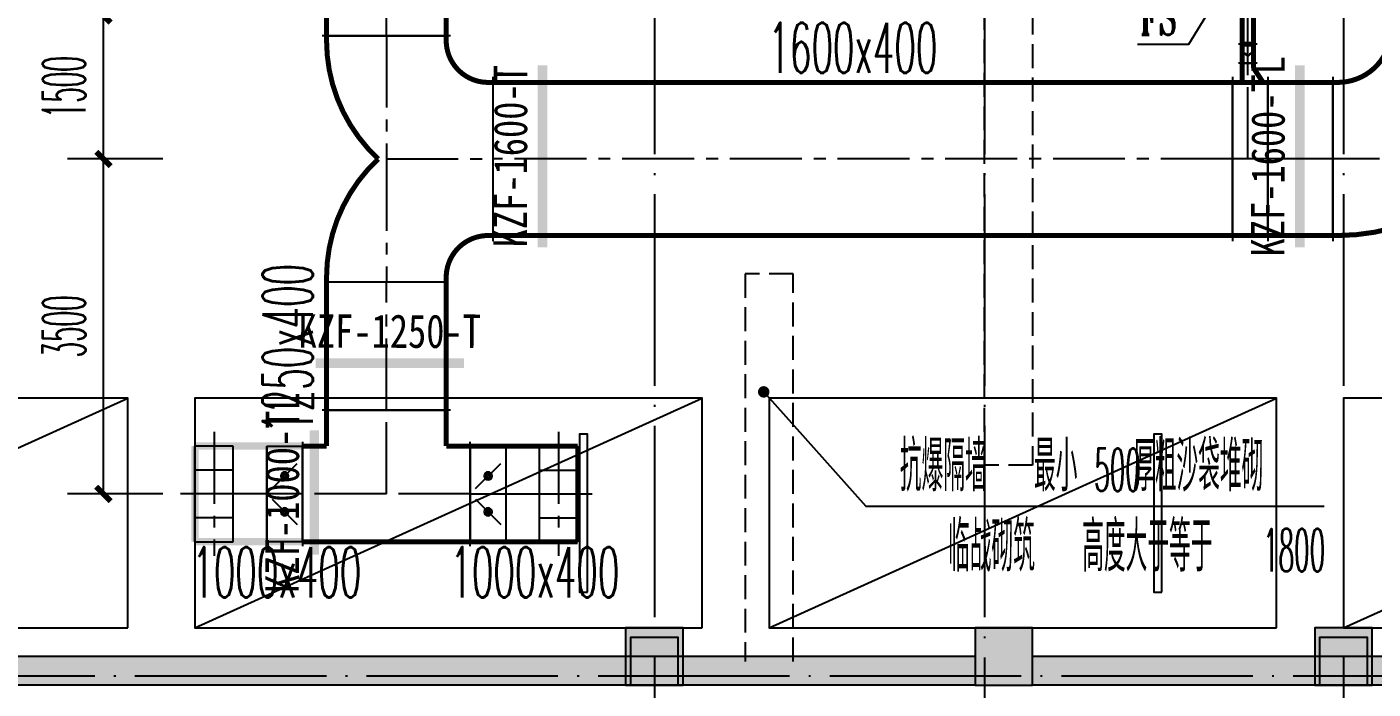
# Model space of a CAD drawing. Extents: x -888467 to -675969, y -675351 to -419232.
# Drawn here: x -767595 to -753530, y -490379 to -483459 of the extents above; entities that cross this region are included whole.
import ezdxf
from ezdxf.enums import TextEntityAlignment as Align

# ---------------------------------------------------------------- set-up
doc = ezdxf.new("R2010")
doc.units = 0
doc.header["$LTSCALE"] = 1000
for name, pattern in [('CENTER2', [1.125, 0.75, -0.125, 0.125, -0.125]), ('DASH', [0.35, 0.25, -0.1]), ('DOTE', [2.42, 2, -0.2, 0.02, -0.2])]:
    doc.linetypes.add(name, pattern=pattern)
doc.layers.get('0').update_dxf_attribs({"linetype": 'CONTINUOUS'})
doc.layers.get('Defpoints').update_dxf_attribs({"linetype": 'CONTINUOUS'})
for name, color, linetype in [('A-Pkng-Bdry', 132, 'CONTINUOUS'), ('DOTE', 252, 'CONTINUOUS'), ('DUCT-送风中心线', 5, 'CENTER2'), ('DUCT-送风标注', 3, 'CONTINUOUS'), ('DUCT-送风法兰', 3, 'CONTINUOUS'), ('DUCT-送风管', 4, 'CONTINUOUS'), ('DUCT-送风管端线', 3, 'CONTINUOUS'), ('DUCT-送风阀门', 7, 'CONTINUOUS'), ('FK', 2, 'CONTINUOUS'), ('HZ', 3, 'CONTINUOUS'), ('PUB_HATCH', 8, 'CONTINUOUS'), ('TH_DIM', 3, 'CONTINUOUS'), ('ZX', 1, 'CENTER2'), ('停车', 32, 'CONTINUOUS'), ('建筑层', 253, 'CONTINUOUS'), ('抗震支吊架', 2, 'CONTINUOUS'), ('结构柱子', 253, 'CONTINUOUS'), ('面积', 6, 'CONTINUOUS'), ('风阀', 3, 'CONTINUOUS')]:
    doc.layers.add(name, color=color, linetype=linetype)
doc.styles.add('_TCH_DIM', font='simplex.shx', dxfattribs={"width": 0.6, "bigfont": 'gbcbig.shx'})
doc.styles.add('_TCH_DIM_T3', font='simplex.shx', dxfattribs={"width": 0.423529, "bigfont": 'gbcbig.shx'})
doc.styles.add('hxd', font='simplex.shx', dxfattribs={"width": 0.5, "bigfont": 'gbcbig.shx'})
doc.styles.add('kzcad', font='', dxfattribs={"width": 0.8})
doc.styles.add('romant', font='romant.shx', dxfattribs={"width": 0.8, "bigfont": 'gbcbig.shx'})
doc.styles.get('kzcad').set_extended_font_data('SimSun')
doc.dimstyles.new('_TCH_ARCH&&150', dxfattribs={"dimtxt": 446.25, "dimasz": 150, "dimexe": 375, "dimexo": 450, "dimgap": 189.375, "dimtad": 1, "dimdec": 0, "dimzin": 0, "dimdsep": 46, "dimtxsty": '_TCH_DIM_T3', "dimblk": 'ARCHTICK', "dimcen": 0.09, "dimclrt": 7, "dimazin": 2, "dimtfac": 1, "dimtdec": 0, "dimtix": 1, "dimtmove": 2, "dimatfit": 3, "dimfxl": 1, "dimtolj": 1, "dimtzin": 0, "dimarcsym": 0})

# ---------------------------------------------------------------- blocks, each defined once
blk = doc.blocks.new('ltcw')
at = {"layer": 'A-Pkng-Bdry', "color": 252}
blk.add_line((28605, 362729), (26205, 357429), dxfattribs=at)
for points in [[(28605, 357429), (26205, 357429), (26205, 362729), (28605, 362729)], [(28231, 358629), (26580, 358629), (26580, 358710), (28231, 358710)]]:
    blk.add_lwpolyline(points, close=True, dxfattribs=at)
blk = doc.blocks.new('_FZH')
blk.add_lwpolyline([(-0.5, -0.5), (0.5, -0.5), (0.5, 0.5), (-0.5, 0.5)], close=True)
at = {"layer": 'PUB_HATCH'}
blk.add_solid([(-0.5, -0.5), (0.5, -0.5), (-0.5, 0.5), (0.5, 0.5)], dxfattribs=at)
blk = doc.blocks.new('A$C1260170F')
at = {"layer": 'FK'}
for p, q in [((200, 147), (200, 1147)), ((200, 1147), (600, 1147)), ((600, 147), (600, 1147)), ((200, 897), (600, 897)), ((200, 647), (600, 647)), ((200, 397), (600, 397)), ((600, 147), (200, 147))]:
    blk.add_line(p, q, dxfattribs=at)
at = {"layer": 'ZX', "color": 5}
for p, q in [((400, 1295), (400, 0)), ((0, 647), (800, 647))]:
    blk.add_line(p, q, dxfattribs=at)
blk = doc.blocks.new('00000556Cent')
at = {"color": 0, "linetype": 'ByBlock', "lineweight": -2}
for p, q in [((175, 75), (-175, 425)), ((175, -75), (-175, -425))]:
    blk.add_line(p, q, dxfattribs=at)
for centre, radius in [((0, 250), 55.4), ((0, 250), 37.5), ((0, 250), 26.8), ((0, -250), 55.4), ((0, -250), 37.5), ((0, -250), 26.8)]:
    blk.add_circle(centre, radius, dxfattribs=at)
blk = doc.blocks.new('00000556Body')
at = {"color": 0, "linetype": 'ByBlock', "lineweight": -2}
for p, q in [((250, 500), (-250, 500)), ((-250, -500), (-250, 500)), ((250, -500), (250, 500)), ((-250, -500), (250, -500))]:
    blk.add_line(p, q, dxfattribs=at)
blk = doc.blocks.new('A$C7F9B6DC1')
at = {"layer": '风阀', "ltscale": 1000}
for p, q in [((80, -60, -1200), (-80, -60, -1200)), ((-80, -60, -1200), (80, -60, -1200))]:
    blk.add_line(p, q, dxfattribs=at)
at = {"layer": '风阀', "ltscale": 1000, "xscale": 0.1200000001117587, "zscale": 0.3999999999996362, "rotation": 270}
for name, yscale in [('00000556Body', 0.1600000001490116), ('00000556Cent', 0.1200000001117587)]:
    blk.add_blockref(name, (0, -30), dxfattribs=dict(at, yscale=yscale))
blk = doc.blocks.new('A$C2B1B7B0A')
at = {"layer": '结构柱子'}
h = blk.add_hatch(color=253, dxfattribs=at)
h.dxf.hatch_style = 1
h.paths.add_polyline_path([(95900, 10600), (95300, 10600), (95300, 10000), (95900, 10000)])
h = blk.add_hatch(color=253, dxfattribs=at)
h.dxf.hatch_style = 1
h.paths.add_polyline_path([(99550, 10600), (98950, 10600), (98950, 10000), (99550, 10000)])
h = blk.add_hatch(color=253, dxfattribs=at)
h.dxf.hatch_style = 1
h.paths.add_polyline_path([(103100, 10600), (102500, 10600), (102500, 10000), (103100, 10000)])
at = {"layer": '结构柱子', "color": 253}
for points in [[(95900, 10600), (95300, 10600), (95300, 10000), (95900, 10000)], [(99550, 10600), (98950, 10600), (98950, 10000), (99550, 10000)], [(103100, 10600), (102500, 10600), (102500, 10000), (103100, 10000)]]:
    blk.add_lwpolyline(points, close=True, dxfattribs=at)
blk = doc.blocks.new('_ArchTick')
at = {"color": 0, "linetype": 'ByBlock', "const_width": 0.4}
blk.add_lwpolyline([(-0.5, -0.5), (0.5, 0.5)], dxfattribs=at)
blk = doc.blocks.new('*D532')
at = {"layer": 'Defpoints', "color": 0, "transparency": 16777216}
for p in [(-753839, -490063), (-751769, -490063), (-751769, -491415)]:
    blk.add_point(p, dxfattribs=at)
at = {"layer": 'TH_DIM', "color": 0, "lineweight": -2, "transparency": 16777216}
for p, q in [((-753839, -490513), (-753839, -491790)), ((-751769, -490513), (-751769, -491790)), ((-753839, -491415), (-751769, -491415))]:
    blk.add_line(p, q, dxfattribs=at)
at = {"layer": 'TH_DIM', "color": 0, "lineweight": -2, "transparency": 16777216, "xscale": 150, "yscale": 150, "zscale": 150, "rotation": 180}
blk.add_blockref('_ArchTick', (-753839, -491415), dxfattribs=at)
at = {"layer": 'TH_DIM', "color": 0, "lineweight": -2, "transparency": 16777216, "xscale": 150, "yscale": 150, "zscale": 150}
blk.add_blockref('_ArchTick', (-751769, -491415), dxfattribs=at)
at = {"layer": 'TH_DIM', "color": 7, "transparency": 16777216, "insert": (-752804, -491003), "char_height": 446.2, "attachment_point": 5, "style": '_TCH_DIM_T3'}
blk.add_mtext('\\A1;2070', dxfattribs=at)
blk = doc.blocks.new('*D533')
at = {"layer": 'Defpoints', "color": 0, "transparency": 16777216}
for p in [(-762039, -490063), (-753839, -490063), (-753839, -491415)]:
    blk.add_point(p, dxfattribs=at)
at = {"layer": 'TH_DIM', "color": 0, "lineweight": -2, "transparency": 16777216}
for p, q in [((-762039, -490513), (-762039, -491790)), ((-753839, -490513), (-753839, -491790)), ((-762039, -491415), (-753839, -491415))]:
    blk.add_line(p, q, dxfattribs=at)
at = {"layer": 'TH_DIM', "color": 0, "lineweight": -2, "transparency": 16777216, "xscale": 150, "yscale": 150, "zscale": 150, "rotation": 180}
blk.add_blockref('_ArchTick', (-762039, -491415), dxfattribs=at)
at = {"layer": 'TH_DIM', "color": 0, "lineweight": -2, "transparency": 16777216, "xscale": 150, "yscale": 150, "zscale": 150}
blk.add_blockref('_ArchTick', (-753839, -491415), dxfattribs=at)
at = {"layer": 'TH_DIM', "color": 7, "transparency": 16777216, "insert": (-757939, -491003), "char_height": 446.2, "attachment_point": 5, "style": '_TCH_DIM_T3'}
blk.add_mtext('\\A1;8200', dxfattribs=at)
blk = doc.blocks.new('*D534')
at = {"layer": 'Defpoints', "color": 0, "transparency": 16777216}
for p in [(-763839, -490063), (-762039, -490063), (-762039, -491415)]:
    blk.add_point(p, dxfattribs=at)
at = {"layer": 'TH_DIM', "color": 0, "lineweight": -2, "transparency": 16777216}
for p, q in [((-763839, -490513), (-763839, -491790)), ((-762039, -490513), (-762039, -491790)), ((-763839, -491415), (-762039, -491415))]:
    blk.add_line(p, q, dxfattribs=at)
at = {"layer": 'TH_DIM', "color": 0, "lineweight": -2, "transparency": 16777216, "xscale": 150, "yscale": 150, "zscale": 150, "rotation": 180}
blk.add_blockref('_ArchTick', (-763839, -491415), dxfattribs=at)
at = {"layer": 'TH_DIM', "color": 0, "lineweight": -2, "transparency": 16777216, "xscale": 150, "yscale": 150, "zscale": 150}
blk.add_blockref('_ArchTick', (-762039, -491415), dxfattribs=at)
at = {"layer": 'TH_DIM', "color": 7, "transparency": 16777216, "insert": (-762939, -491003), "char_height": 446.2, "attachment_point": 5, "style": '_TCH_DIM_T3'}
blk.add_mtext('\\A1;1800', dxfattribs=at)
blk = doc.blocks.new('*D535')
at = {"layer": 'Defpoints', "color": 0, "transparency": 16777216}
for p in [(-765639, -490063), (-763839, -490063), (-763839, -491415)]:
    blk.add_point(p, dxfattribs=at)
at = {"layer": 'TH_DIM', "color": 0, "lineweight": -2, "transparency": 16777216}
for p, q in [((-765639, -490513), (-765639, -491790)), ((-763839, -490513), (-763839, -491790)), ((-765639, -491415), (-763839, -491415))]:
    blk.add_line(p, q, dxfattribs=at)
at = {"layer": 'TH_DIM', "color": 0, "lineweight": -2, "transparency": 16777216, "xscale": 150, "yscale": 150, "zscale": 150, "rotation": 180}
blk.add_blockref('_ArchTick', (-765639, -491415), dxfattribs=at)
at = {"layer": 'TH_DIM', "color": 0, "lineweight": -2, "transparency": 16777216, "xscale": 150, "yscale": 150, "zscale": 150}
blk.add_blockref('_ArchTick', (-763839, -491415), dxfattribs=at)
at = {"layer": 'TH_DIM', "color": 7, "transparency": 16777216, "insert": (-764739, -491003), "char_height": 446.2, "attachment_point": 5, "style": '_TCH_DIM_T3'}
blk.add_mtext('\\A1;1800', dxfattribs=at)
blk = doc.blocks.new('*D536')
at = {"layer": 'Defpoints', "color": 0, "transparency": 16777216}
for p in [(-768239, -490063), (-765639, -490063), (-765639, -491415)]:
    blk.add_point(p, dxfattribs=at)
at = {"layer": 'TH_DIM', "color": 0, "lineweight": -2, "transparency": 16777216}
for p, q in [((-768239, -490513), (-768239, -491790)), ((-765639, -490513), (-765639, -491790)), ((-768239, -491415), (-765639, -491415))]:
    blk.add_line(p, q, dxfattribs=at)
at = {"layer": 'TH_DIM', "color": 0, "lineweight": -2, "transparency": 16777216, "xscale": 150, "yscale": 150, "zscale": 150, "rotation": 180}
blk.add_blockref('_ArchTick', (-768239, -491415), dxfattribs=at)
at = {"layer": 'TH_DIM', "color": 0, "lineweight": -2, "transparency": 16777216, "xscale": 150, "yscale": 150, "zscale": 150}
blk.add_blockref('_ArchTick', (-765639, -491415), dxfattribs=at)
at = {"layer": 'TH_DIM', "color": 7, "transparency": 16777216, "insert": (-766939, -491003), "char_height": 446.2, "attachment_point": 5, "style": '_TCH_DIM_T3'}
blk.add_mtext('\\A1;2600', dxfattribs=at)
blk = doc.blocks.new('*D553')
at = {"layer": 'Defpoints', "color": 0, "transparency": 16777216}
for p in [(-766795, -484839), (-765724, -484839), (-765724, -488339)]:
    blk.add_point(p, dxfattribs=at)
at = {"layer": 'TH_DIM', "color": 0, "lineweight": -2, "transparency": 16777216}
for p, q in [((-766174, -484839), (-767170, -484839)), ((-766795, -488339), (-766795, -484839)), ((-766174, -488339), (-767170, -488339))]:
    blk.add_line(p, q, dxfattribs=at)
at = {"layer": 'TH_DIM', "color": 0, "lineweight": -2, "transparency": 16777216, "xscale": 150, "yscale": 150, "zscale": 150}
for p, rotation in [((-766795, -484839), 90), ((-766795, -488339), 270)]:
    blk.add_blockref('_ArchTick', p, dxfattribs=dict(at, rotation=rotation))
at = {"layer": 'TH_DIM', "color": 7, "transparency": 16777216, "insert": (-767207, -486589), "char_height": 446.2, "attachment_point": 5, "rotation": 90, "style": '_TCH_DIM_T3'}
blk.add_mtext('\\A1;3500', dxfattribs=at)
blk = doc.blocks.new('*D554')
at = {"layer": 'Defpoints', "color": 0, "transparency": 16777216}
for p in [(-766795, -483339), (-765724, -483339), (-765724, -484839)]:
    blk.add_point(p, dxfattribs=at)
at = {"layer": 'TH_DIM', "color": 0, "lineweight": -2, "transparency": 16777216}
for p, q in [((-766174, -483339), (-767170, -483339)), ((-766795, -484839), (-766795, -483339)), ((-766174, -484839), (-767170, -484839))]:
    blk.add_line(p, q, dxfattribs=at)
at = {"layer": 'TH_DIM', "color": 0, "lineweight": -2, "transparency": 16777216, "xscale": 150, "yscale": 150, "zscale": 150}
for p, rotation in [((-766795, -483339), 90), ((-766795, -484839), 270)]:
    blk.add_blockref('_ArchTick', p, dxfattribs=dict(at, rotation=rotation))
at = {"layer": 'TH_DIM', "color": 7, "transparency": 16777216, "insert": (-767207, -484089), "char_height": 446.2, "attachment_point": 5, "rotation": 90, "style": '_TCH_DIM_T3'}
blk.add_mtext('\\A1;1500', dxfattribs=at)

msp = doc.modelspace()

# ---------------------------------------------------------------- hatches: boundary and pattern name
at = {"layer": 'PUB_HATCH'}
for points in [[(-757089.1, -489738.7), (-757689.1, -489738.7), (-757689.1, -490338.7), (-757089.1, -490338.7)], [(-757689.1, -490338.7), (-757689.1, -490038.7), (-775139.1, -490038.7), (-775372.4, -490138.7), (-775439.1, -490338.7)], [(-757089.1, -490038.7), (-757089.1, -490338.7), (-717639.1, -490338.7), (-717939.1, -490038.7)]]:
    msp.add_hatch(color=256, dxfattribs=at).paths.add_polyline_path(points)
at = {"layer": '建筑层'}
h = msp.add_hatch(color=253, dxfattribs=at)
h.dxf.hatch_style = 1
h.paths.add_polyline_path([(-760739.1, -489738.7), (-761339.1, -489738.7), (-761339.1, -490338.7), (-760739.1, -490338.7)])
h = msp.add_hatch(color=253, dxfattribs=at)
h.dxf.hatch_style = 1
h.paths.add_polyline_path([(-757089.1, -489738.7), (-757689.1, -489738.7), (-757689.1, -490338.7), (-757089.1, -490338.7)])
h = msp.add_hatch(color=253, dxfattribs=at)
h.dxf.hatch_style = 1
h.paths.add_polyline_path([(-753539.1, -489738.7), (-754139.1, -489738.7), (-754139.1, -490338.7), (-753539.1, -490338.7)])

# ---------------------------------------------------------------- linework, layer by layer
at = {"layer": 'DOTE', "linetype": 'DOTE'}
for p, q in [((-761039.1, -448908.1), (-761039.1, -497433.1)), ((-757589.1, -448908.1), (-757589.1, -497433.1)), ((-753839.1, -448908.1), (-753839.1, -497433.1)), ((-860846.2, -490238.7), (-713239.1, -490238.7))]:
    msp.add_line(p, q, dxfattribs=at)
at = {"layer": 'DUCT-送风中心线'}
for p, q in [((-763839.1, -483551), (-763839.1, -470913.9)), ((-754839.1, -483638.1), (-754839.1, -477384.6)), ((-763839.1, -483551.2), (-763839.1, -484838.7)), ((-754839.1, -483838.5), (-754839.1, -483638.3)), ((-754839.1, -484838.7), (-754839.1, -483838.7)), ((-763839.1, -484838.7), (-763839.1, -486126.2)), ((-763839.1, -484838.7), (-762726.6, -484838.7)), ((-754999.3, -484838.7), (-762726.4, -484838.7)), ((-754839.1, -484838.7), (-754999.1, -484838.7)), ((-754629.1, -484838.7), (-754839.1, -484838.7)), ((-753949.3, -484838.7), (-754628.9, -484838.7)), ((-752339.1, -484838.7), (-753949.1, -484838.7)), ((-763839.1, -487463.8), (-763839.1, -486126.2)), ((-763839.1, -488339), (-763839.1, -487464)), ((-764714.3, -488339), (-765839.1, -488339)), ((-763839.1, -488339), (-764714.1, -488339)), ((-762964.1, -488339), (-763839.1, -488339)), ((-762963.9, -488339), (-761839.1, -488339))]:
    msp.add_line(p, q, dxfattribs=at)
at = {"layer": 'DUCT-送风法兰'}
for p, q in [((-763169.1, -483551.1), (-764509.1, -483551.1)), ((-754741.6, -483638.2), (-754936.6, -483638.2)), ((-754741.6, -483638.4), (-754936.6, -483638.4)), ((-754741.6, -483838.6), (-754936.6, -483838.6)), ((-762726.5, -483978.7), (-762726.5, -485698.7)), ((-754999.2, -483978.7), (-754999.2, -485698.7)), ((-754629, -483978.7), (-754629, -485698.7)), ((-753949.2, -483978.7), (-753949.2, -485698.7)), ((-763169.1, -487463.9), (-764509.1, -487463.9)), ((-764714.2, -487794), (-764714.2, -488884)), ((-762964, -488884), (-762964, -487794))]:
    msp.add_line(p, q, dxfattribs=at)
at = {"layer": 'DUCT-送风管'}
for p, q in [((-754899.1, -483838.5, 3000), (-754899.1, -483638.5, 3000)), ((-754779.1, -483638.5, 3000), (-754779.1, -483838.5, 3000))]:
    msp.add_line(p, q, dxfattribs=at)
for points, const_width in [([(-764464.1, -470913.9), (-764464.1, -483551)], 52.5), ([(-763214.1, -483551), (-763214.1, -470913.9)], 52.5), ([(-754899.1, -477384.6), (-754899.1, -483638.1)], 52.5), ([(-754779.1, -483638.1), (-754779.1, -477384.6)], 52.5), ([(-764464.1, -483601.2), (-764464.1, -483551.2)], 52.5), ([(-763214.1, -483551.2), (-763214.1, -483601.2)], 52.5), ([(-754779.1, -483638.3), (-754899.1, -483638.3)], 52.5), ([(-754899.1, -483638.3), (-754899.1, -483838.5)], 52.5), ([(-754779.1, -483838.5), (-754779.1, -483638.3)], 52.5), ([(-754899.1, -483838.7), (-754899.1, -484038.7)], 52.5), ([(-754779.1, -483888.7), (-754779.1, -483838.7)], 52.5), ([(-754679.1, -484038.7), (-754779.1, -483888.7)], 52.5), ([(-762776.6, -484038.7), (-762726.6, -484038.7)], 52.5), ([(-754999.3, -484038.7), (-762726.4, -484038.7)], 52.5), ([(-754899.1, -484038.7), (-754999.1, -484038.7)], 52.5), ([(-754679.1, -484038.7), (-754899.1, -484038.7)], 52.5), ([(-754629.1, -484038.7), (-754679.1, -484038.7)], 52.5), ([(-753949.3, -484038.7), (-754628.9, -484038.7)], 52.5), ([(-753899.1, -484038.7), (-753949.1, -484038.7)], 52.5), ([(-762726.6, -485638.7), (-762776.6, -485638.7)], 52.5), ([(-762726.4, -485638.7), (-754999.3, -485638.7)], 52.5), ([(-754999.1, -485638.7), (-754629.1, -485638.7)], 52.5), ([(-754628.9, -485638.7), (-753949.3, -485638.7)], 52.5), ([(-753949.1, -485638.7), (-753899.1, -485638.7)], 52.5), ([(-764464.1, -486126.2), (-764464.1, -486076.2)], 52.5), ([(-763214.1, -486076.2), (-763214.1, -486126.2)], 52.5), ([(-764464.1, -486126.2), (-764464.1, -487463.8)], 52.5), ([(-763214.1, -487463.8), (-763214.1, -486126.2)], 52.5), ([(-764464.1, -487464), (-764464.1, -487839)], 52.5), ([(-763214.1, -487839), (-763214.1, -487464)], 52.5), ([(-764714.3, -487839), (-765839.1, -487839)], 75), ([(-765839.1, -487839), (-765839.1, -488839)], 75), ([(-764464.1, -487839), (-764714.1, -487839)], 52.5), ([(-762964.1, -487839), (-763214.1, -487839)], 52.5), ([(-761839.1, -487839), (-762963.9, -487839)], 52.5), ([(-761839.1, -488839), (-761839.1, -487839)], 52.5), ([(-765839.1, -488839), (-764714.3, -488839)], 75), ([(-764714.1, -488839), (-762964.1, -488839)], 52.5), ([(-762963.9, -488839), (-761839.1, -488839)], 52.5)]:
    msp.add_lwpolyline(points, dxfattribs=dict(at, const_width=const_width))
at = {"layer": 'DUCT-送风管', "extrusion": (0, 0, -1), "const_width": 52.5}
for points in [[(753339.1, -483478.7, 0.4142136), (753899.1, -484038.7)], [(763923.8, -484838.7, 0.2087587), (764464.1, -483601.2)], [(764464.1, -486076.2, 0.2087587), (763923.8, -484838.7)]]:
    msp.add_lwpolyline(points, format="xyb", dxfattribs=at)
at = {"layer": 'DUCT-送风管', "const_width": 52.5}
for points in [[(-763214.1, -483601.2, 0.4142136), (-762776.6, -484038.7)], [(-753899.1, -485638.7, 0.1805602), (-752483.7, -485110.4)], [(-762776.6, -485638.7, 0.4142136), (-763214.1, -486076.2)]]:
    msp.add_lwpolyline(points, format="xyb", dxfattribs=at)
at = {"layer": 'DUCT-送风管端线'}
for p, q in [((-764464.1, -483551), (-763214.1, -483551)), ((-764464.1, -483551.2), (-763214.1, -483551.2)), ((-754899.1, -483638.1), (-754779.1, -483638.1)), ((-754899.1, -483638.5, 3000), (-754779.1, -483638.5, 3000)), ((-754899.1, -483838.5, 3000), (-754779.1, -483838.5, 3000)), ((-754899.1, -483838.5), (-754779.1, -483838.5)), ((-754779.1, -483838.7), (-754899.1, -483838.7)), ((-762726.6, -484038.7), (-762726.6, -485638.7)), ((-762726.4, -484038.7), (-762726.4, -485638.7)), ((-754999.3, -485638.7), (-754999.3, -484038.7)), ((-754999.1, -484038.7), (-754999.1, -485638.7)), ((-754629.1, -485638.7), (-754629.1, -484038.7)), ((-754628.9, -484038.7), (-754628.9, -485638.7)), ((-753949.3, -485638.7), (-753949.3, -484038.7)), ((-753949.1, -484038.7), (-753949.1, -485638.7)), ((-763214.1, -486126.2), (-764464.1, -486126.2)), ((-763214.1, -486126.2), (-764464.1, -486126.2)), ((-764464.1, -487463.8), (-763214.1, -487463.8)), ((-763214.1, -487464), (-764464.1, -487464)), ((-764714.3, -488839), (-764714.3, -487839)), ((-764714.1, -487839), (-764714.1, -488839)), ((-762964.1, -488839), (-762964.1, -487839)), ((-762963.9, -487839), (-762963.9, -488839))]:
    msp.add_line(p, q, dxfattribs=at)
at = {"layer": 'DUCT-送风阀门'}
for p, q in [((-754848.1, -483759.5, 3000), (-754890.1, -483717.5, 3000)), ((-754875.7, -483738.8, 3000), (-754875.6, -483737.6, 3000)), ((-754875.5, -483740.1, 3000), (-754875.7, -483738.8, 3000)), ((-754875.6, -483737.6, 3000), (-754875.3, -483736.4, 3000)), ((-754875.1, -483741.3, 3000), (-754875.5, -483740.1, 3000)), ((-754875.3, -483736.4, 3000), (-754874.8, -483735.2, 3000)), ((-754874.5, -483742.4, 3000), (-754875.1, -483741.3, 3000)), ((-754874.8, -483735.2, 3000), (-754874.1, -483734.2, 3000)), ((-754873.7, -483743.3, 3000), (-754874.5, -483742.4, 3000)), ((-754874.1, -483734.2, 3000), (-754873.2, -483733.3, 3000)), ((-754872.7, -483744.1, 3000), (-754873.7, -483743.3, 3000)), ((-754873.6, -483738.7, 3000), (-754873.5, -483737.9, 3000)), ((-754873.4, -483739.6, 3000), (-754873.6, -483738.7, 3000)), ((-754873.5, -483737.9, 3000), (-754873.3, -483737.1, 3000)), ((-754873.2, -483740.4, 3000), (-754873.4, -483739.6, 3000)), ((-754873.3, -483737.1, 3000), (-754873, -483736.3, 3000)), ((-754873.2, -483733.3, 3000), (-754872.1, -483732.6, 3000)), ((-754872.7, -483741.1, 3000), (-754873.2, -483740.4, 3000)), ((-754873, -483736.3, 3000), (-754872.5, -483735.6, 3000)), ((-754872.2, -483741.8, 3000), (-754872.7, -483741.1, 3000)), ((-754871.5, -483744.7, 3000), (-754872.7, -483744.1, 3000)), ((-754872.5, -483735.6, 3000), (-754871.9, -483735, 3000)), ((-754872.3, -483738.1, 3000), (-754872.1, -483737.5, 3000)), ((-754872.3, -483738.7, 3000), (-754872.3, -483738.1, 3000)), ((-754872.2, -483739.3, 3000), (-754872.3, -483738.7, 3000)), ((-754872, -483739.9, 3000), (-754872.2, -483739.3, 3000)), ((-754871.5, -483742.3, 3000), (-754872.2, -483741.8, 3000)), ((-754872.1, -483732.6, 3000), (-754870.9, -483732.1, 3000)), ((-754872.1, -483737.5, 3000), (-754871.9, -483736.9, 3000)), ((-754871.7, -483740.4, 3000), (-754872, -483739.9, 3000)), ((-754871.9, -483735, 3000), (-754871.1, -483734.5, 3000)), ((-754871.9, -483736.9, 3000), (-754871.5, -483736.4, 3000)), ((-754871.3, -483740.9, 3000), (-754871.7, -483740.4, 3000)), ((-754871.5, -483736.4, 3000), (-754871.1, -483736, 3000)), ((-754870.7, -483742.7, 3000), (-754871.5, -483742.3, 3000)), ((-754870.3, -483745.1, 3000), (-754871.5, -483744.7, 3000)), ((-754870.8, -483741.2, 3000), (-754871.3, -483740.9, 3000)), ((-754871.1, -483734.5, 3000), (-754870.3, -483734.2, 3000)), ((-754871.1, -483736, 3000), (-754870.5, -483735.7, 3000)), ((-754870.9, -483732.1, 3000), (-754869.7, -483731.9, 3000)), ((-754870.3, -483741.5, 3000), (-754870.8, -483741.2, 3000)), ((-754869.9, -483742.9, 3000), (-754870.7, -483742.7, 3000)), ((-754870.5, -483735.7, 3000), (-754870, -483735.4, 3000)), ((-754870.3, -483734.2, 3000), (-754869.5, -483734, 3000)), ((-754869.7, -483741.7, 3000), (-754870.3, -483741.5, 3000)), ((-754869.1, -483745.2, 3000), (-754870.3, -483745.1, 3000)), ((-754870, -483735.4, 3000), (-754869.4, -483735.3, 3000)), ((-754869.1, -483743, 3000), (-754869.9, -483742.9, 3000)), ((-754869.7, -483731.9, 3000), (-754868.4, -483731.9, 3000)), ((-754869.1, -483741.7, 3000), (-754869.7, -483741.7, 3000)), ((-754869.5, -483734, 3000), (-754868.6, -483734, 3000)), ((-754869.4, -483735.3, 3000), (-754868.8, -483735.3, 3000)), ((-754868.5, -483741.7, 3000), (-754869.1, -483741.7, 3000)), ((-754868.2, -483742.9, 3000), (-754869.1, -483743, 3000)), ((-754867.8, -483745.1, 3000), (-754869.1, -483745.2, 3000)), ((-754868.8, -483735.3, 3000), (-754868.2, -483735.4, 3000)), ((-754868.6, -483734, 3000), (-754867.8, -483734.2, 3000)), ((-754867.9, -483741.5, 3000), (-754868.5, -483741.7, 3000)), ((-754868.4, -483731.9, 3000), (-754867.2, -483732.1, 3000)), ((-754868.2, -483735.4, 3000), (-754867.6, -483735.7, 3000)), ((-754867.4, -483742.7, 3000), (-754868.2, -483742.9, 3000)), ((-754867.3, -483741.2, 3000), (-754867.9, -483741.5, 3000)), ((-754867.8, -483734.2, 3000), (-754867, -483734.5, 3000)), ((-754866.6, -483744.7, 3000), (-754867.8, -483745.1, 3000)), ((-754867.6, -483735.7, 3000), (-754867.1, -483736, 3000)), ((-754866.6, -483742.3, 3000), (-754867.4, -483742.7, 3000)), ((-754866.8, -483740.9, 3000), (-754867.3, -483741.2, 3000)), ((-754867.2, -483732.1, 3000), (-754866, -483732.6, 3000)), ((-754867.1, -483736, 3000), (-754866.6, -483736.4, 3000)), ((-754867, -483734.5, 3000), (-754866.3, -483735, 3000)), ((-754866.4, -483740.4, 3000), (-754866.8, -483740.9, 3000)), ((-754866.6, -483736.4, 3000), (-754866.3, -483736.9, 3000)), ((-754866, -483741.8, 3000), (-754866.6, -483742.3, 3000)), ((-754865.5, -483744.1, 3000), (-754866.6, -483744.7, 3000)), ((-754866.1, -483739.9, 3000), (-754866.4, -483740.4, 3000)), ((-754866.3, -483735, 3000), (-754865.7, -483735.6, 3000)), ((-754866.3, -483736.9, 3000), (-754866, -483737.5, 3000)), ((-754865.9, -483739.3, 3000), (-754866.1, -483739.9, 3000)), ((-754866, -483732.6, 3000), (-754865, -483733.3, 3000)), ((-754866, -483737.5, 3000), (-754865.9, -483738.1, 3000)), ((-754865.4, -483741.1, 3000), (-754866, -483741.8, 3000)), ((-754865.9, -483738.1, 3000), (-754865.9, -483738.7, 3000)), ((-754865.9, -483738.7, 3000), (-754865.9, -483739.3, 3000)), ((-754865.7, -483735.6, 3000), (-754865.2, -483736.3, 3000)), ((-754864.5, -483743.3, 3000), (-754865.5, -483744.1, 3000)), ((-754865, -483740.4, 3000), (-754865.4, -483741.1, 3000)), ((-754865.2, -483736.3, 3000), (-754864.8, -483737.1, 3000)), ((-754865, -483733.3, 3000), (-754864, -483734.2, 3000)), ((-754864.7, -483739.6, 3000), (-754865, -483740.4, 3000)), ((-754864.8, -483737.1, 3000), (-754864.6, -483737.9, 3000)), ((-754864.6, -483738.7, 3000), (-754864.7, -483739.6, 3000)), ((-754864.6, -483737.9, 3000), (-754864.6, -483738.7, 3000)), ((-754863.7, -483742.4, 3000), (-754864.5, -483743.3, 3000)), ((-754864, -483734.2, 3000), (-754863.3, -483735.2, 3000)), ((-754863, -483741.3, 3000), (-754863.7, -483742.4, 3000)), ((-754863.3, -483735.2, 3000), (-754862.8, -483736.4, 3000)), ((-754862.6, -483740.1, 3000), (-754863, -483741.3, 3000)), ((-754862.8, -483736.4, 3000), (-754862.5, -483737.6, 3000)), ((-754862.4, -483738.8, 3000), (-754862.6, -483740.1, 3000)), ((-754862.5, -483737.6, 3000), (-754862.4, -483738.8, 3000)), ((-754830.1, -483759.5, 3000), (-754788.1, -483717.5, 3000)), ((-754815.7, -483738.8, 3000), (-754815.6, -483737.6, 3000)), ((-754815.5, -483740.1, 3000), (-754815.7, -483738.8, 3000)), ((-754815.6, -483737.6, 3000), (-754815.3, -483736.4, 3000)), ((-754815.1, -483741.3, 3000), (-754815.5, -483740.1, 3000)), ((-754815.3, -483736.4, 3000), (-754814.8, -483735.2, 3000)), ((-754814.5, -483742.4, 3000), (-754815.1, -483741.3, 3000)), ((-754814.8, -483735.2, 3000), (-754814.1, -483734.2, 3000)), ((-754813.7, -483743.3, 3000), (-754814.5, -483742.4, 3000)), ((-754814.1, -483734.2, 3000), (-754813.2, -483733.3, 3000)), ((-754812.7, -483744.1, 3000), (-754813.7, -483743.3, 3000)), ((-754813.6, -483738.7, 3000), (-754813.5, -483737.9, 3000)), ((-754813.4, -483739.6, 3000), (-754813.6, -483738.7, 3000)), ((-754813.5, -483737.9, 3000), (-754813.3, -483737.1, 3000)), ((-754813.2, -483740.4, 3000), (-754813.4, -483739.6, 3000)), ((-754813.3, -483737.1, 3000), (-754813, -483736.3, 3000)), ((-754813.2, -483733.3, 3000), (-754812.1, -483732.6, 3000)), ((-754812.7, -483741.1, 3000), (-754813.2, -483740.4, 3000)), ((-754813, -483736.3, 3000), (-754812.5, -483735.6, 3000)), ((-754812.2, -483741.8, 3000), (-754812.7, -483741.1, 3000)), ((-754811.5, -483744.7, 3000), (-754812.7, -483744.1, 3000)), ((-754812.5, -483735.6, 3000), (-754811.9, -483735, 3000)), ((-754812.3, -483738.1, 3000), (-754812.1, -483737.5, 3000)), ((-754812.3, -483738.7, 3000), (-754812.3, -483738.1, 3000)), ((-754812.2, -483739.3, 3000), (-754812.3, -483738.7, 3000)), ((-754812, -483739.9, 3000), (-754812.2, -483739.3, 3000)), ((-754811.5, -483742.3, 3000), (-754812.2, -483741.8, 3000)), ((-754812.1, -483732.6, 3000), (-754810.9, -483732.1, 3000)), ((-754812.1, -483737.5, 3000), (-754811.9, -483736.9, 3000)), ((-754811.7, -483740.4, 3000), (-754812, -483739.9, 3000)), ((-754811.9, -483735, 3000), (-754811.1, -483734.5, 3000)), ((-754811.9, -483736.9, 3000), (-754811.5, -483736.4, 3000)), ((-754811.3, -483740.9, 3000), (-754811.7, -483740.4, 3000)), ((-754811.5, -483736.4, 3000), (-754811.1, -483736, 3000)), ((-754810.7, -483742.7, 3000), (-754811.5, -483742.3, 3000)), ((-754810.3, -483745.1, 3000), (-754811.5, -483744.7, 3000)), ((-754810.8, -483741.2, 3000), (-754811.3, -483740.9, 3000)), ((-754811.1, -483734.5, 3000), (-754810.3, -483734.2, 3000)), ((-754811.1, -483736, 3000), (-754810.5, -483735.7, 3000)), ((-754810.9, -483732.1, 3000), (-754809.7, -483731.9, 3000)), ((-754810.3, -483741.5, 3000), (-754810.8, -483741.2, 3000)), ((-754809.9, -483742.9, 3000), (-754810.7, -483742.7, 3000)), ((-754810.5, -483735.7, 3000), (-754810, -483735.4, 3000)), ((-754810.3, -483734.2, 3000), (-754809.5, -483734, 3000)), ((-754809.7, -483741.7, 3000), (-754810.3, -483741.5, 3000)), ((-754809.1, -483745.2, 3000), (-754810.3, -483745.1, 3000)), ((-754810, -483735.4, 3000), (-754809.4, -483735.3, 3000)), ((-754809.1, -483743, 3000), (-754809.9, -483742.9, 3000)), ((-754809.7, -483731.9, 3000), (-754808.4, -483731.9, 3000)), ((-754809.1, -483741.7, 3000), (-754809.7, -483741.7, 3000)), ((-754809.5, -483734, 3000), (-754808.6, -483734, 3000)), ((-754809.4, -483735.3, 3000), (-754808.8, -483735.3, 3000)), ((-754808.5, -483741.7, 3000), (-754809.1, -483741.7, 3000)), ((-754808.2, -483742.9, 3000), (-754809.1, -483743, 3000)), ((-754807.8, -483745.1, 3000), (-754809.1, -483745.2, 3000)), ((-754808.8, -483735.3, 3000), (-754808.2, -483735.4, 3000)), ((-754808.6, -483734, 3000), (-754807.8, -483734.2, 3000)), ((-754807.9, -483741.5, 3000), (-754808.5, -483741.7, 3000)), ((-754808.4, -483731.9, 3000), (-754807.2, -483732.1, 3000)), ((-754808.2, -483735.4, 3000), (-754807.6, -483735.7, 3000)), ((-754807.4, -483742.7, 3000), (-754808.2, -483742.9, 3000)), ((-754807.3, -483741.2, 3000), (-754807.9, -483741.5, 3000)), ((-754807.8, -483734.2, 3000), (-754807, -483734.5, 3000)), ((-754806.6, -483744.7, 3000), (-754807.8, -483745.1, 3000)), ((-754807.6, -483735.7, 3000), (-754807.1, -483736, 3000)), ((-754806.6, -483742.3, 3000), (-754807.4, -483742.7, 3000)), ((-754806.8, -483740.9, 3000), (-754807.3, -483741.2, 3000)), ((-754807.2, -483732.1, 3000), (-754806, -483732.6, 3000)), ((-754807.1, -483736, 3000), (-754806.6, -483736.4, 3000)), ((-754807, -483734.5, 3000), (-754806.3, -483735, 3000)), ((-754806.4, -483740.4, 3000), (-754806.8, -483740.9, 3000)), ((-754806.6, -483736.4, 3000), (-754806.3, -483736.9, 3000)), ((-754806, -483741.8, 3000), (-754806.6, -483742.3, 3000)), ((-754805.5, -483744.1, 3000), (-754806.6, -483744.7, 3000)), ((-754806.1, -483739.9, 3000), (-754806.4, -483740.4, 3000)), ((-754806.3, -483735, 3000), (-754805.7, -483735.6, 3000)), ((-754806.3, -483736.9, 3000), (-754806, -483737.5, 3000)), ((-754805.9, -483739.3, 3000), (-754806.1, -483739.9, 3000)), ((-754806, -483732.6, 3000), (-754805, -483733.3, 3000)), ((-754806, -483737.5, 3000), (-754805.9, -483738.1, 3000)), ((-754805.4, -483741.1, 3000), (-754806, -483741.8, 3000)), ((-754805.9, -483738.1, 3000), (-754805.9, -483738.7, 3000)), ((-754805.9, -483738.7, 3000), (-754805.9, -483739.3, 3000)), ((-754805.7, -483735.6, 3000), (-754805.2, -483736.3, 3000)), ((-754804.5, -483743.3, 3000), (-754805.5, -483744.1, 3000)), ((-754805, -483740.4, 3000), (-754805.4, -483741.1, 3000)), ((-754805.2, -483736.3, 3000), (-754804.8, -483737.1, 3000)), ((-754805, -483733.3, 3000), (-754804, -483734.2, 3000)), ((-754804.7, -483739.6, 3000), (-754805, -483740.4, 3000)), ((-754804.8, -483737.1, 3000), (-754804.6, -483737.9, 3000)), ((-754804.6, -483738.7, 3000), (-754804.7, -483739.6, 3000)), ((-754804.6, -483737.9, 3000), (-754804.6, -483738.7, 3000)), ((-754803.7, -483742.4, 3000), (-754804.5, -483743.3, 3000)), ((-754804, -483734.2, 3000), (-754803.3, -483735.2, 3000)), ((-754803, -483741.3, 3000), (-754803.7, -483742.4, 3000)), ((-754803.3, -483735.2, 3000), (-754802.8, -483736.4, 3000)), ((-754802.6, -483740.1, 3000), (-754803, -483741.3, 3000)), ((-754802.8, -483736.4, 3000), (-754802.5, -483737.6, 3000)), ((-754802.4, -483738.8, 3000), (-754802.6, -483740.1, 3000)), ((-754802.5, -483737.6, 3000), (-754802.4, -483738.8, 3000))]:
    msp.add_line(p, q, dxfattribs=at)
at = {"layer": 'HZ', "color": 7, "elevation": 414.4}
msp.add_lwpolyline([(-755991.2, -483639.8), (-755454.5, -483639.8), (-754874.6, -482687.7)], dxfattribs=at)
at = {"layer": '建筑层', "color": 253}
for p, q in [((-759896.5, -487272.8), (-758829.7, -488468.7)), ((-758829.7, -488468.7), (-754042.4, -488468.7)), ((-757089.1, -489738.7), (-757689.1, -489738.7)), ((-757689.1, -489738.7), (-757689.1, -490038.7)), ((-757089.1, -490038.7), (-757089.1, -489738.7)), ((-757689.1, -490038.7), (-775139.1, -490038.7)), ((-717939.1, -490038.7), (-757089.1, -490038.7)), ((-757689.1, -490338.7), (-775439.1, -490338.7)), ((-757689.1, -490338.7), (-757089.1, -490338.7)), ((-717639.1, -490338.7), (-757089.1, -490338.7))]:
    msp.add_line(p, q, dxfattribs=at)
at = {"layer": '建筑层', "color": 253, "linetype": 'DASH'}
for points in [[(-757089.1, -483288.7), (-757089.1, -488038.7), (-757589.1, -488038.7), (-757589.1, -483288.7)], [(-759589.1, -490088.7), (-759589.1, -486038.7), (-760089.1, -486038.7), (-760089.1, -490088.7)]]:
    msp.add_lwpolyline(points, dxfattribs=at)
at = {"layer": '建筑层', "color": 253, "const_width": 60}
msp.add_lwpolyline([(-759916.5, -487250.4, 1), (-759876.6, -487295.2, 1)], format="xyb", close=True, dxfattribs=at)
at = {"layer": '建筑层', "color": 253}
for points in [[(-760739.1, -489738.7), (-761339.1, -489738.7), (-761339.1, -490338.7), (-760739.1, -490338.7)], [(-757089.1, -489738.7), (-757689.1, -489738.7), (-757689.1, -490338.7), (-757089.1, -490338.7)], [(-753539.1, -489738.7), (-754139.1, -489738.7), (-754139.1, -490338.7), (-753539.1, -490338.7)]]:
    msp.add_lwpolyline(points, close=True, dxfattribs=at)
at = {"layer": '抗震支吊架', "color": 2, "const_width": 100}
for points in [[(-762208.9, -485760.6), (-762208.9, -483860.6)], [(-754294.6, -485760.6), (-754294.6, -483860.6)], [(-764578.9, -486972.3), (-763028.9, -486972.3)], [(-764591.7, -488975.7), (-764591.7, -487675.7)]]:
    msp.add_lwpolyline(points, dxfattribs=at)

# ---------------------------------------------------------------- block references
msp.add_blockref('A$C2B1B7B0A', (-856639.1, -500338.7))
at = {"layer": '停车', "xscale": -1, "rotation": 90}
for p in [(-409109.7, -461133.5), (-403109.7, -461133.5), (-397109.7, -461133.5), (-391109.7, -461133.5)]:
    msp.add_blockref('ltcw', p, dxfattribs=at)
at = {"layer": '建筑层', "color": 253, "xscale": 500, "yscale": 500, "zscale": 500}
for p in [(-761039.1, -490088.7), (-753839.1, -490088.7)]:
    msp.add_blockref('_FZH', p, dxfattribs=at)
at = {"layer": '面积', "xscale": -1, "rotation": 1.347889799774294e-08}
msp.add_blockref('A$C1260170F', (-765239.1, -488986.4, 0), dxfattribs=at)
at = {"layer": '面积'}
msp.add_blockref('A$C1260170F', (-762439.1, -488986.4, 0), dxfattribs=at)
at = {"layer": '风阀', "ltscale": 1000, "xscale": -6.245994567871094, "yscale": 6.246033310890198, "zscale": 6.246034263958791, "rotation": 270.0000000134789}
for p in [(-764714.3, -488339, -3000), (-762588.7, -488339, -1000)]:
    msp.add_blockref('A$C7F9B6DC1', p, dxfattribs=at)

# ---------------------------------------------------------------- texts
at = {"layer": 'DUCT-送风标注', "color": 3, "style": 'hxd', "width": 0.5}
for s, rotation, p in [('1600x400', 0, (-759848, -483939.7, 6000)), ('1250x400', 90, (-764606.7, -487701.3, 3000))]:
    msp.add_text(s, height=525, rotation=rotation, dxfattribs=at).set_placement(p)
for p in [(-765867.3, -489420.2), (-763170.9, -489420.2)]:
    msp.add_text('1000x400', height=525, dxfattribs=at).set_placement(p)
at = {"layer": 'HZ', "color": 3, "style": 'romant', "width": 0.6}
msp.add_text('FS', height=375, dxfattribs=at).set_placement((-755965.8, -483540.2, 15828.5))
at = {"layer": '建筑层', "color": 7, "style": '_TCH_DIM'}
for s, height, width, p in [('抗爆隔墙', 525, 0.6, (-758474.6, -488311.2)), ('最小', 525, 0.6, (-757072.8, -488311.2)), ('厚粗沙袋堆砌', 525, 0.6, (-756037.8, -488311.2)), ('500', 446.25, 0.423529, (-756442.8, -488311.2)), ('临战砌筑', 525, 0.6, (-757970.9, -489151.2)), ('高度大于等于', 525, 0.6, (-756569.2, -489151.2)), ('1800', 446.25, 0.423529, (-754679.2, -489151.2))]:
    msp.add_text(s, height=height, dxfattribs=dict(at, width=width)).set_placement(p)
at = {"layer": '抗震支吊架', "color": 2, "style": 'kzcad', "width": 0.8}
for s, rotation, p in [('KZF-1600-TL', 89.88539, (-754454.6, -484810.6)), ('KZF-1600-T', 89.88539, (-762368.9, -484810.6)), ('KZF-1250-T', 359.88539, (-763803.9, -486812.3)), ('KZF-1000-TL', 89.88539, (-764751.7, -488325.7))]:
    msp.add_text(s, height=350, rotation=rotation, dxfattribs=at).set_placement(p, align=Align.CENTER)

# ---------------------------------------------------------------- dimensions: what is measured, and where the dimension line sits
at = {"layer": 'TH_DIM', "color": 3}
for p1, p2, distance, picture, middle in [((-765723.9, -484838.7), (-765723.9, -483338.7), 1070.7, '*D554', (-767207.1, -484088.7)), ((-765723.9, -488339), (-765723.9, -484838.7), 1070.7, '*D553', (-767207.1, -486588.8)), ((-768239.1, -490062.9), (-765639.1, -490062.9), -1352.3, '*D536', (-766939.1, -491002.7)), ((-765639.1, -490062.9), (-763839.1, -490062.9), -1352.3, '*D535', (-764739.1, -491002.7)), ((-763839.1, -490062.9), (-762039.1, -490062.9), -1352.3, '*D534', (-762939.1, -491002.7)), ((-762039.1, -490062.9), (-753839.1, -490062.9), -1352.3, '*D533', (-757939.1, -491002.7)), ((-753839.1, -490062.9), (-751769.1, -490062.9), -1352.3, '*D532', (-752804.1, -491002.7))]:
    dim = msp.add_aligned_dim(p1=p1, p2=p2, distance=distance, dimstyle='_TCH_ARCH&&150', dxfattribs=at)
    dim.commit()
    dim.dimension.update_dxf_attribs({"geometry": picture, "text_midpoint": middle})

doc.saveas('drawing.dxf')
